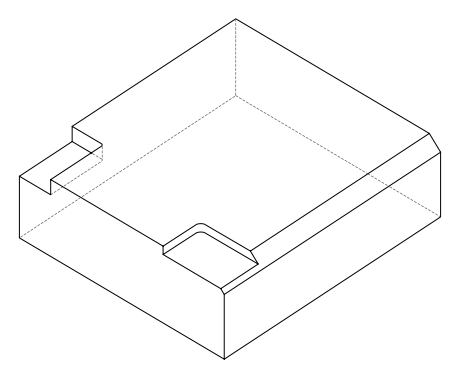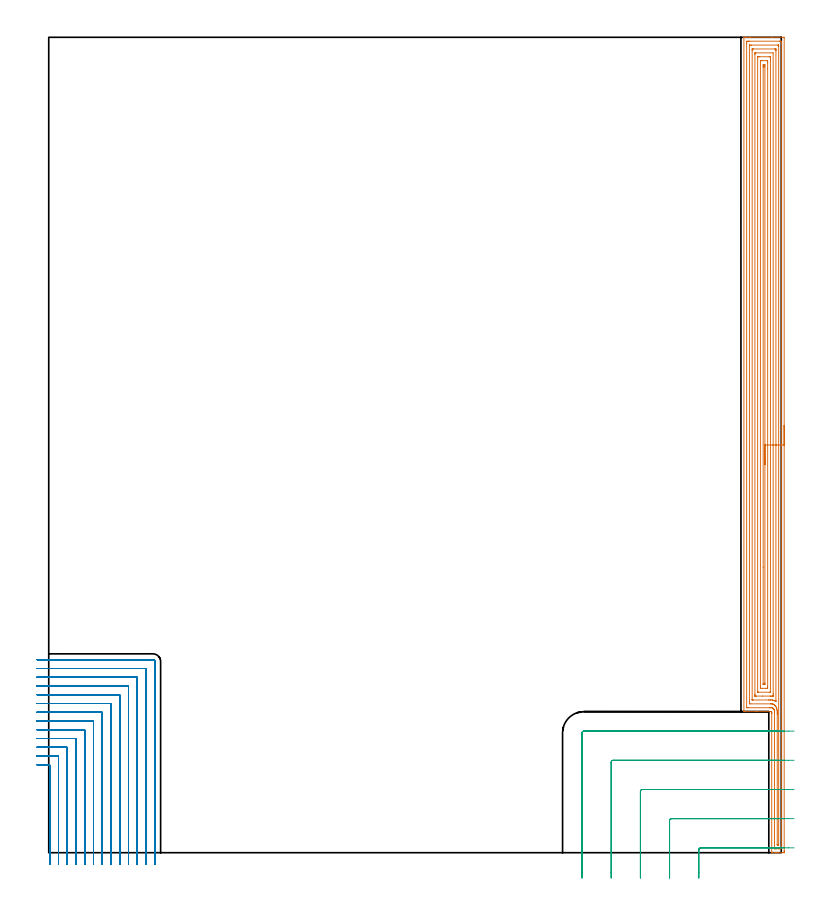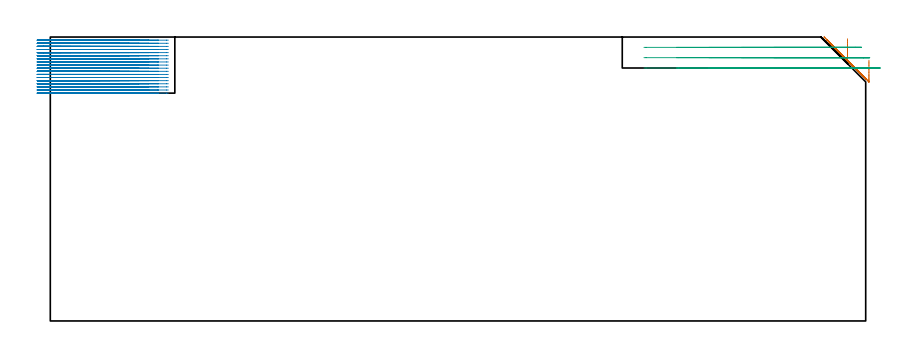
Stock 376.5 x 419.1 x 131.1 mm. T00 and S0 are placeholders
(PLAN: 3 operations, 2 tool changes, 86.3 min)
(1 AREA_MILL | FG_CHAMFER_SURFACE | UGT0205_001 | 24.18 min | 88665 mm3)
(2 MILL_CORNER_NOTCH_RECTANGULAR | CORNER_NOTCH_RECTANGULAR | NXT0201_008 | Follow Part, ap 1.5, ae 75% | 58.12 min | 152119 mm3)
(3 MILL_CORNER_NOTCH_RECTANGULAR_1 | CORNER_NOTCH_RECTANGULAR_1 | UGT0201_104 | Follow Part, ap 5, ae 75% | 3.95 min | 103255 mm3)
(TOOL UGT0205_001 | Chamfer Mill 20 x 3 x 45 deg. | D20 FL50 Z2)
(TOOL NXT0201_008 | ENDMILL 6mm [2P460-0600-NA 1630] | D6 FL26 Z6)
(TOOL UGT0201_104 | End Mill 20 mm | D20 FL22 Z2)
(OP 1 AREA_MILL)
G17 G21 G94 G90
T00 M6
G54
G17 G0 G90 X378. Y219.55 S1061 M3
G43 Z141.1 H0
Z120.4
G94 G1 Y219.512 Z119.528 F250.
Y219.398 Z118.664
Y219.209 Z117.812
Y218.947 Z116.98
Y218.613 Z116.174
Y218.21 Z115.4
Y217.741 Z114.664
Y217.21 Z113.972
Y216.621 Z113.329
Y215.978 Z112.74
Y215.286 Z112.209
Y214.55 Z111.74
Y213.776 Z111.337
Y212.97 Z111.003
Y212.138 Z110.741
Y211.286 Z110.552
Y210.422 Z110.438
Y209.55 Z110.4
Y0.938
X377.999 Y0.612 Z110.401
X377.994 Y0.051 Z110.403
X377.991 Y0.008 Z110.405
X377.435 Y0. Z110.961
X374.766 Z113.628
X374.206 Z114.191
X373.877 Z114.519
X373.316 Z115.08
X372.987 Z115.408
X371.968 Z116.431
X371.619 Y0.007 Z116.772
X371.603 Y0.009 Z116.788
X371.6 Y0.165 Z116.8
Y71.546
X371.601 Y71.573 Z116.799
X371.599 Y71.576 Z116.795
X371.597 Y71.577 Z116.794
X371.596 Y71.58 Z116.793
X371.592 Y71.592 Z116.789
X371.595 Y71.597 Z116.794
Y71.927
X371.6 Y72.044 Z116.799
Y72.15 Z116.8
Y72.5
X371.426 Z116.974
X371.208 Z117.187
X364.092 Z124.302
X363.222 Z125.178
X357.852 Z130.548
X357.307 Y72.51 Z131.093
X357.3 Y72.936 Z131.1
Y418.935
X357.303 Y419.091 Z131.088
X357.344 Y419.1 Z131.047
X357.718 Z130.681
X358.096 Z130.304
X358.754 Z129.641
X359.973 Z128.424
X360.534 Z127.861
X371.653 Z116.744
X377.435 Z110.962
X377.717 Y419.098 Z110.68
X377.992 Y419.09 Z110.406
X377.999 Y418.815 Z110.399
X378. Y209.55 Z110.4
X376.586 Z111.814
Y3.25
X376.583 Y2.397 Z111.817
X376.581 Y2.362 Z111.819
X376.546 Y2.01 Z111.854
X376.05 Y2.002 Z112.35
X375.656 Y2.001 Z112.744
X375.162 Y2. Z113.238
X373.877 Z114.523
X373.383 Y2.001 Z115.017
X373.141 Y2.005 Z115.259
X373.033 Y2.01 Z115.367
X373.021 Y2.013 Z115.379
X373.019 Y2.031 Z115.381
X373.016 Y2.078 Z115.384
X373.015 Y2.176 Z115.385
X373.014 Y2.37 Z115.386
Y72.017
X373.013 Y72.044 Z115.387
X372.987 Y72.886 Z115.413
X372.98 Y72.936 Z115.42
X372.978 Y72.946 Z115.422
X372.916 Y73.205 Z115.484
X372.836 Y73.451 Z115.564
X372.743 Y73.66 Z115.657
X372.648 Y73.829 Z115.752
X372.546 Y73.973 Z115.854
X372.404 Y74.133 Z115.996
X372.244 Y74.27 Z116.156
X372.098 Y74.362 Z116.302
X371.944 Y74.43 Z116.456
X371.77 Y74.475 Z116.63
X371.435 Y74.494 Z116.965
X371.208 Y74.497 Z117.192
X370.54 Y74.5 Z117.86
X370.319 Z118.081
X359.644 Z128.756
X358.974 Y74.502 Z129.426
X358.754 Y74.508 Z129.646
X358.729 Y74.509 Z129.671
X358.721 Y74.602 Z129.679
X358.716 Y74.682 Z129.684
X358.715 Y74.722 Z129.685
X358.714 Y415.85 Z129.686
X358.717 Y416.703 Z129.683
X358.719 Y416.738 Z129.681
X358.754 Y417.09 Z129.646
X359.25 Y417.098 Z129.15
X359.644 Y417.099 Z128.756
X360.138 Y417.1 Z128.262
X375.656 Y417.099 Z112.744
X376.152 Y417.097 Z112.248
X376.546 Y417.09 Z111.854
X376.581 Y416.703 Z111.819
X376.583 Y416.665 Z111.817
X376.586 Y415.81 Z111.814
Y209.55
X375.171 Z113.229
Y4.183
X375.169 Y4.082 Z113.231
X375.167 Y4.032 Z113.233
X375.166 Y4.015 Z113.234
X375.131 Y4.01 Z113.269
X374.947 Y4.002 Z113.453
X374.766 Z113.634
X374.584 Y4.005 Z113.816
X374.463 Y4.01 Z113.937
X374.434 Y4.015 Z113.966
X374.433 Y4.03 Z113.967
X374.431 Y4.07 Z113.969
X374.429 Y4.183 Z113.971
X374.428 Y71.151 Z113.972
X374.427 Y71.492 Z113.973
X374.421 Y72.044 Z113.979
X374.413 Y72.398 Z113.987
X374.394 Y72.936 Z114.006
X374.358 Y73.347 Z114.042
X374.26 Y73.829 Z114.14
X374.175 Y74.119 Z114.225
X374.112 Y74.313 Z114.288
X374.005 Y74.594 Z114.395
X373.945 Y74.722 Z114.455
X373.877 Y74.859 Z114.523
X373.716 Y75.139 Z114.684
X373.59 Y75.325 Z114.81
X373.359 Y75.615 Z115.041
X373.18 Y75.805 Z115.22
X372.987 Y75.971 Z115.413
X372.704 Y76.168 Z115.696
X372.473 Y76.291 Z115.927
X372.205 Y76.401 Z116.195
X372.098 Y76.425 Z116.302
X371.882 Y76.469 Z116.518
X371.661 Y76.481 Z116.739
X371.216 Y76.5 Z117.184
X371.208 Z117.192
X360.542 Z127.858
X360.136 Y76.508 Z128.264
X360.132 Y76.912 Z128.268
X360.129 Y77.401 Z128.271
Y77.807
Y414.917
X360.13 Y415.018 Z128.27
X360.133 Y415.068 Z128.267
X360.134 Y415.085 Z128.266
X360.169 Y415.09 Z128.231
X360.353 Y415.098 Z128.047
X360.534 Y415.099 Z127.866
X361.241 Y415.1 Z127.159
X374.766 Y415.099 Z113.634
X374.949 Y415.098 Z113.451
X375.071 Y415.094 Z113.329
X375.162 Y415.09 Z113.238
X375.164 Y415.051 Z113.236
X375.167 Y414.917 Z113.233
X375.171 Y414.511 Z113.229
Y209.55
X373.757 Z114.643
Y78.294
X373.755 Y77.907 Z114.645
X373.752 Y77.715 Z114.648
X373.751 Y77.682 Z114.649
X373.437 Y77.896 Z114.963
X373.269 Y78.011 Z115.131
X372.987 Y78.155 Z115.413
X372.668 Y78.294 Z115.732
X372.098 Y78.446 Z116.302
X371.924 Y78.469 Z116.476
X371.208 Y78.493 Z117.192
X371.005 Y78.498 Z117.395
X370.319 Y78.5 Z118.081
X370.113 Z118.287
X362.107 Z126.293
X361.592 Y78.503 Z126.808
X361.563 Y78.506 Z126.837
X361.55 Y78.51 Z126.85
X361.549 Y78.52 Z126.851
X361.545 Y78.596 Z126.855
X361.543 Y78.753 Z126.857
Y412.238
X361.545 Y413.009 Z126.855
X361.547 Y413.062 Z126.853
X361.549 Y413.083 Z126.851
X361.563 Y413.09 Z126.837
X361.669 Y413.094 Z126.731
X361.883 Y413.098 Z126.517
X362.313 Y413.1 Z126.087
X373.018 Z115.382
X373.429 Y413.098 Z114.971
X373.634 Y413.095 Z114.766
X373.736 Y413.09 Z114.664
X373.751 Y413.086 Z114.649
X373.753 Y413.07 Z114.647
X373.755 Y413.033 Z114.645
X373.757 Y412.358 Z114.643
Y412.238
Y209.55
X372.343 Z116.057
Y81.619
X372.342 Y80.973 Z116.058
X372.34 Y80.729 Z116.06
X372.336 Y80.481 Z116.064
X372.33 Y80.438 Z116.07
X372.098 Y80.455 Z116.302
X371.699 Y80.48 Z116.701
X371.208 Y80.492 Z117.192
X370.791 Y80.498 Z117.609
X366.786 Y80.5 Z121.614
X363.673 Z124.727
X363.202 Y80.502 Z125.198
X363.045 Y80.504 Z125.355
X362.989 Y80.508 Z125.411
X362.964 Y80.512 Z125.436
X362.962 Y80.563 Z125.438
X362.959 Y80.726 Z125.441
X362.957 Y80.973 Z125.443
Y81.219
X362.958 Y410.452 Z125.442
X362.959 Y410.697 Z125.441
X362.963 Y410.944 Z125.437
X362.967 Y411.09 Z125.433
X363.041 Y411.093 Z125.359
X363.202 Y411.097 Z125.198
X363.447 Y411.1 Z124.953
X372.343 Y411.099 Z116.057
Y209.55
X370.929 Z117.471
X370.928 Y82.758 Z117.472
X370.927 Y82.605 Z117.473
X370.924 Y82.53 Z117.476
X370.923 Y82.517 Z117.477
X370.906 Y82.51 Z117.494
X370.833 Y82.506 Z117.567
X370.575 Y82.501 Z117.825
X364.724 Z123.676
X364.552 Y82.503 Z123.848
X364.415 Y82.507 Z123.985
X364.377 Y82.51 Z124.023
X364.376 Y82.52 Z124.024
X364.374 Y82.554 Z124.026
X364.372 Y82.758 Z124.028
Y408.666
X364.374 Y408.973 Z124.026
X364.376 Y409.049 Z124.024
X364.378 Y409.08 Z124.022
X364.407 Y409.09 Z123.993
X364.553 Y409.096 Z123.847
X364.981 Y409.099 Z123.419
X365.439 Y409.1 Z122.961
X370.319 Y409.099 Z118.081
X370.78 Y409.097 Z117.62
X370.902 Y409.09 Z117.498
X370.922 Y409.083 Z117.478
X370.924 Y409.042 Z117.476
X370.927 Y408.949 Z117.473
X370.928 Y408.666 Z117.472
X370.929 Y408.054 Z117.471
Y209.55
X369.515 Z118.885
X369.514 Y85.352 Z118.886
X369.508 Y84.544 Z118.892
Y84.511
X369.47 Y84.503 Z118.93
X369.429 Y84.502 Z118.971
X368.584 Y84.5 Z119.816
X366.804 Z121.596
X365.915 Z122.485
X365.871 Y84.502 Z122.529
X365.827 Y84.505 Z122.573
X365.801 Y84.51 Z122.599
X365.792 Y84.521 Z122.608
X365.79 Y84.544 Z122.61
X365.787 Y84.628 Z122.613
X365.785 Y85.437 Z122.615
Y85.523
X365.786 Y406.881 Z122.614
X365.787 Y406.965 Z122.613
X365.792 Y407.051 Z122.608
X365.795 Y407.091 Z122.605
X365.817 Y407.093 Z122.583
X365.871 Y407.096 Z122.529
X366.542 Y407.1 Z121.858
X366.76 Z121.64
X369.212 Y407.098 Z119.188
X369.429 Y407.093 Z118.971
X369.496 Y407.09 Z118.904
X369.508 Y406.965 Z118.892
X369.512 Y406.881 Z118.888
X369.514 Y406.796 Z118.886
X369.515 Y405.988 Z118.885
Y402.918
Y209.55
X368.1 Z120.3
Y87.223
X368.099 Y86.772 Z120.301
X368.096 Y86.62 Z120.304
X368.093 Y86.51 Z120.307
X368.01 Y86.508 Z120.39
X367.65 Y86.502 Z120.75
X367.48 Y86.5 Z120.92
X367.279 Y86.503 Z121.121
X367.229 Y86.507 Z121.171
X367.209 Y86.51 Z121.191
X367.206 Y86.521 Z121.194
X367.203 Y86.566 Z121.197
X367.2 Y86.781 Z121.2
Y146.774
Y403.761
Y404.202
X367.202 Y404.651 Z121.198
X367.207 Y405.095 Z121.193
X367.645 Y405.1 Z120.755
X368.093 Y405.095 Z120.307
X368.098 Y404.646 Z120.302
X368.099 Y404.202 Z120.301
X368.1 Y403.75 Z120.3
Y209.55
Y208.678 Z120.338
Y207.813 Z120.451
Y206.962 Z120.64
Y206.13 Z120.903
Y205.324 Z121.236
Y204.55 Z121.639
Y203.814 Z122.108
Y203.122 Z122.639
Y202.479 Z123.229
Y201.89 Z123.872
Y201.358 Z124.564
Y200.89 Z125.3
Y200.487 Z126.073
Y200.153 Z126.879
Y199.891 Z127.711
Y199.702 Z128.563
Y199.588 Z129.428
Y199.55 Z130.3
G0 Z141.1
M5
M2
(OP 2 MILL_CORNER_NOTCH_RECTANGULAR)
G17 G21 G94 G90
T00 M6
G54
G17 G0 G90 X0.5 Y-6. S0 M3
G43 Z141.1 H1
Z129.661
G94 G1 Y-3. F250.
Y44.904 F500.
G3 X0.204 Y45.2 R0.3
G1 X-3.
X-6. F250.
G0 Z141.1
X5. Y-6.
Z129.661
G1 Y-3.
Y49.404 F500.
G3 X4.704 Y49.7 R0.3
G1 X-3.
X-6. F250.
G0 Z141.1
X9.5 Y-6.
Z129.661
G1 Y-3.
Y53.904 F500.
G3 X9.204 Y54.2 R0.3
G1 X-3.
X-6. F250.
G0 Z141.1
X14. Y-6.
Z129.661
G1 Y-3.
Y58.404 F500.
G3 X13.704 Y58.7 R0.3
G1 X-3.
X-6. F250.
G0 Z141.1
X18.5 Y-6.
Z129.661
G1 Y-3.
Y62.904 F500.
G3 X18.204 Y63.2 R0.3
G1 X-3.
X-6. F250.
G0 Z141.1
X23. Y-6.
Z129.661
G1 Y-3.
Y67.403 F500.
G3 X22.703 Y67.7 R0.3
G1 X-3.
X-6. F250.
G0 Z141.1
X27.5 Y-6.
Z129.661
G1 Y-3.
Y71.903 F500.
G3 X27.203 Y72.2 R0.3
G1 X-3.
X-6. F250.
G0 Z141.1
X32. Y-6.
Z129.661
G1 Y-3.
Y76.403 F500.
G3 X31.703 Y76.7 R0.3
G1 X-3.
X-6. F250.
G0 Z141.1
X36.5 Y-6.
Z129.661
G1 Y-3.
Y80.903 F500.
G3 X36.203 Y81.2 R0.3
G1 X-3.
X-6. F250.
G0 Z141.1
X41. Y-6.
Z129.661
G1 Y-3.
Y85.403 F500.
G3 X40.703 Y85.7 R0.3
G1 X-3.
X-6. F250.
G0 Z141.1
X45.5 Y-6.
Z129.661
G1 Y-3.
Y89.903 F500.
G3 X45.203 Y90.2 R0.3
G1 X-3.
X-6. F250.
G0 Z141.1
X50. Y-6.
Z129.661
G1 Y-3.
Y94.403 F500.
G3 X49.703 Y94.7 R0.3
G1 X-3.
X-6. F250.
G0 Z141.1
X54.5 Y-6.
Z129.661
G1 Y-3.
Y98.3 F500.
G3 X53.6 Y99.2 R0.9
G1 X-3.
X-6. F250.
G0 Z141.1
X0.5 Y-6.
Z128.222
G1 Y-3.
Y44.904 F500.
G3 X0.204 Y45.2 R0.3
G1 X-3.
X-6. F250.
G0 Z141.1
X5. Y-6.
Z128.222
G1 Y-3.
Y49.404 F500.
G3 X4.704 Y49.7 R0.3
G1 X-3.
X-6. F250.
G0 Z141.1
X9.5 Y-6.
Z128.222
G1 Y-3.
Y53.904 F500.
G3 X9.204 Y54.2 R0.3
G1 X-3.
X-6. F250.
G0 Z141.1
X14. Y-6.
Z128.222
G1 Y-3.
Y58.404 F500.
G3 X13.704 Y58.7 R0.3
G1 X-3.
X-6. F250.
G0 Z141.1
X18.5 Y-6.
Z128.222
G1 Y-3.
Y62.904 F500.
G3 X18.204 Y63.2 R0.3
G1 X-3.
X-6. F250.
G0 Z141.1
X23. Y-6.
Z128.222
G1 Y-3.
Y67.403 F500.
G3 X22.703 Y67.7 R0.3
G1 X-3.
X-6. F250.
G0 Z141.1
X27.5 Y-6.
Z128.222
G1 Y-3.
Y71.903 F500.
G3 X27.203 Y72.2 R0.3
G1 X-3.
X-6. F250.
G0 Z141.1
X32. Y-6.
Z128.222
G1 Y-3.
Y76.403 F500.
G3 X31.703 Y76.7 R0.3
G1 X-3.
X-6. F250.
G0 Z141.1
X36.5 Y-6.
Z128.222
G1 Y-3.
Y80.903 F500.
G3 X36.203 Y81.2 R0.3
G1 X-3.
X-6. F250.
G0 Z141.1
X41. Y-6.
Z128.222
G1 Y-3.
Y85.403 F500.
G3 X40.703 Y85.7 R0.3
G1 X-3.
X-6. F250.
G0 Z141.1
X45.5 Y-6.
Z128.222
G1 Y-3.
Y89.903 F500.
G3 X45.203 Y90.2 R0.3
G1 X-3.
X-6. F250.
G0 Z141.1
X50. Y-6.
Z128.222
G1 Y-3.
Y94.403 F500.
G3 X49.703 Y94.7 R0.3
G1 X-3.
X-6. F250.
G0 Z141.1
X54.5 Y-6.
Z128.222
G1 Y-3.
Y98.3 F500.
G3 X53.6 Y99.2 R0.9
G1 X-3.
X-6. F250.
G0 Z141.1
X0.5 Y-6.
Z126.783
G1 Y-3.
Y44.904 F500.
G3 X0.204 Y45.2 R0.3
G1 X-3.
X-6. F250.
G0 Z141.1
X5. Y-6.
Z126.783
G1 Y-3.
Y49.404 F500.
G3 X4.704 Y49.7 R0.3
G1 X-3.
X-6. F250.
G0 Z141.1
X9.5 Y-6.
Z126.783
G1 Y-3.
Y53.904 F500.
G3 X9.204 Y54.2 R0.3
G1 X-3.
X-6. F250.
G0 Z141.1
X14. Y-6.
Z126.783
G1 Y-3.
Y58.404 F500.
G3 X13.704 Y58.7 R0.3
G1 X-3.
X-6. F250.
G0 Z141.1
X18.5 Y-6.
Z126.783
G1 Y-3.
Y62.904 F500.
G3 X18.204 Y63.2 R0.3
G1 X-3.
X-6. F250.
G0 Z141.1
X23. Y-6.
Z126.783
G1 Y-3.
Y67.403 F500.
G3 X22.703 Y67.7 R0.3
G1 X-3.
X-6. F250.
G0 Z141.1
X27.5 Y-6.
Z126.783
G1 Y-3.
Y71.903 F500.
G3 X27.203 Y72.2 R0.3
G1 X-3.
X-6. F250.
G0 Z141.1
X32. Y-6.
Z126.783
G1 Y-3.
Y76.403 F500.
G3 X31.703 Y76.7 R0.3
G1 X-3.
X-6. F250.
G0 Z141.1
X36.5 Y-6.
Z126.783
G1 Y-3.
Y80.903 F500.
G3 X36.203 Y81.2 R0.3
G1 X-3.
X-6. F250.
G0 Z141.1
X41. Y-6.
Z126.783
G1 Y-3.
Y85.403 F500.
G3 X40.703 Y85.7 R0.3
G1 X-3.
X-6. F250.
G0 Z141.1
X45.5 Y-6.
Z126.783
G1 Y-3.
Y89.903 F500.
G3 X45.203 Y90.2 R0.3
G1 X-3.
X-6. F250.
G0 Z141.1
X50. Y-6.
Z126.783
G1 Y-3.
Y94.403 F500.
G3 X49.703 Y94.7 R0.3
G1 X-3.
X-6. F250.
G0 Z141.1
X54.5 Y-6.
Z126.783
G1 Y-3.
Y98.3 F500.
G3 X53.6 Y99.2 R0.9
G1 X-3.
X-6. F250.
G0 Z141.1
X0.5 Y-6.
Z125.344
G1 Y-3.
Y44.904 F500.
G3 X0.204 Y45.2 R0.3
G1 X-3.
X-6. F250.
G0 Z141.1
X5. Y-6.
Z125.344
G1 Y-3.
Y49.404 F500.
G3 X4.704 Y49.7 R0.3
G1 X-3.
X-6. F250.
G0 Z141.1
X9.5 Y-6.
Z125.344
G1 Y-3.
Y53.904 F500.
G3 X9.204 Y54.2 R0.3
G1 X-3.
X-6. F250.
G0 Z141.1
X14. Y-6.
Z125.344
G1 Y-3.
Y58.404 F500.
G3 X13.704 Y58.7 R0.3
G1 X-3.
X-6. F250.
G0 Z141.1
X18.5 Y-6.
Z125.344
G1 Y-3.
Y62.904 F500.
G3 X18.204 Y63.2 R0.3
G1 X-3.
X-6. F250.
G0 Z141.1
X23. Y-6.
Z125.344
G1 Y-3.
Y67.403 F500.
G3 X22.703 Y67.7 R0.3
G1 X-3.
X-6. F250.
G0 Z141.1
X27.5 Y-6.
Z125.344
G1 Y-3.
Y71.903 F500.
G3 X27.203 Y72.2 R0.3
G1 X-3.
X-6. F250.
G0 Z141.1
X32. Y-6.
Z125.344
G1 Y-3.
Y76.403 F500.
G3 X31.703 Y76.7 R0.3
G1 X-3.
X-6. F250.
G0 Z141.1
X36.5 Y-6.
Z125.344
G1 Y-3.
Y80.903 F500.
G3 X36.203 Y81.2 R0.3
G1 X-3.
X-6. F250.
G0 Z141.1
X41. Y-6.
Z125.344
G1 Y-3.
Y85.403 F500.
G3 X40.703 Y85.7 R0.3
G1 X-3.
X-6. F250.
G0 Z141.1
X45.5 Y-6.
Z125.344
G1 Y-3.
Y89.903 F500.
G3 X45.203 Y90.2 R0.3
G1 X-3.
X-6. F250.
G0 Z141.1
X50. Y-6.
Z125.344
G1 Y-3.
Y94.403 F500.
G3 X49.703 Y94.7 R0.3
G1 X-3.
X-6. F250.
G0 Z141.1
X54.5 Y-6.
Z125.344
G1 Y-3.
Y98.3 F500.
G3 X53.6 Y99.2 R0.9
G1 X-3.
X-6. F250.
G0 Z141.1
X0.5 Y-6.
Z123.905
G1 Y-3.
Y44.904 F500.
G3 X0.204 Y45.2 R0.3
G1 X-3.
X-6. F250.
G0 Z141.1
X5. Y-6.
Z123.905
G1 Y-3.
Y49.404 F500.
G3 X4.704 Y49.7 R0.3
G1 X-3.
X-6. F250.
G0 Z141.1
X9.5 Y-6.
Z123.905
G1 Y-3.
Y53.904 F500.
G3 X9.204 Y54.2 R0.3
G1 X-3.
X-6. F250.
G0 Z141.1
X14. Y-6.
Z123.905
G1 Y-3.
Y58.404 F500.
G3 X13.704 Y58.7 R0.3
G1 X-3.
X-6. F250.
G0 Z141.1
X18.5 Y-6.
Z123.905
G1 Y-3.
Y62.904 F500.
G3 X18.204 Y63.2 R0.3
G1 X-3.
X-6. F250.
G0 Z141.1
X23. Y-6.
Z123.905
G1 Y-3.
Y67.403 F500.
G3 X22.703 Y67.7 R0.3
G1 X-3.
X-6. F250.
G0 Z141.1
X27.5 Y-6.
Z123.905
G1 Y-3.
Y71.903 F500.
G3 X27.203 Y72.2 R0.3
G1 X-3.
X-6. F250.
G0 Z141.1
X32. Y-6.
Z123.905
G1 Y-3.
Y76.403 F500.
G3 X31.703 Y76.7 R0.3
G1 X-3.
X-6. F250.
G0 Z141.1
X36.5 Y-6.
Z123.905
G1 Y-3.
Y80.903 F500.
G3 X36.203 Y81.2 R0.3
G1 X-3.
X-6. F250.
G0 Z141.1
X41. Y-6.
Z123.905
G1 Y-3.
Y85.403 F500.
G3 X40.703 Y85.7 R0.3
G1 X-3.
X-6. F250.
G0 Z141.1
X45.5 Y-6.
Z123.905
G1 Y-3.
Y89.903 F500.
G3 X45.203 Y90.2 R0.3
G1 X-3.
X-6. F250.
G0 Z141.1
X50. Y-6.
Z123.905
G1 Y-3.
Y94.403 F500.
G3 X49.703 Y94.7 R0.3
G1 X-3.
X-6. F250.
G0 Z141.1
X54.5 Y-6.
Z123.905
G1 Y-3.
Y98.3 F500.
G3 X53.6 Y99.2 R0.9
G1 X-3.
X-6. F250.
G0 Z141.1
X0.5 Y-6.
Z122.467
G1 Y-3.
Y44.904 F500.
G3 X0.204 Y45.2 R0.3
G1 X-3.
X-6. F250.
G0 Z141.1
X5. Y-6.
Z122.467
G1 Y-3.
Y49.404 F500.
G3 X4.704 Y49.7 R0.3
G1 X-3.
X-6. F250.
G0 Z141.1
X9.5 Y-6.
Z122.467
G1 Y-3.
Y53.904 F500.
G3 X9.204 Y54.2 R0.3
G1 X-3.
X-6. F250.
G0 Z141.1
X14. Y-6.
Z122.467
G1 Y-3.
Y58.404 F500.
G3 X13.704 Y58.7 R0.3
G1 X-3.
X-6. F250.
G0 Z141.1
X18.5 Y-6.
Z122.467
G1 Y-3.
Y62.904 F500.
G3 X18.204 Y63.2 R0.3
G1 X-3.
X-6. F250.
G0 Z141.1
X23. Y-6.
Z122.467
G1 Y-3.
Y67.403 F500.
G3 X22.703 Y67.7 R0.3
G1 X-3.
X-6. F250.
G0 Z141.1
X27.5 Y-6.
Z122.467
G1 Y-3.
Y71.903 F500.
G3 X27.203 Y72.2 R0.3
G1 X-3.
X-6. F250.
G0 Z141.1
X32. Y-6.
Z122.467
G1 Y-3.
Y76.403 F500.
G3 X31.703 Y76.7 R0.3
G1 X-3.
X-6. F250.
G0 Z141.1
X36.5 Y-6.
Z122.467
G1 Y-3.
Y80.903 F500.
G3 X36.203 Y81.2 R0.3
G1 X-3.
X-6. F250.
G0 Z141.1
X41. Y-6.
Z122.467
G1 Y-3.
Y85.403 F500.
G3 X40.703 Y85.7 R0.3
G1 X-3.
X-6. F250.
G0 Z141.1
X45.5 Y-6.
Z122.467
G1 Y-3.
Y89.903 F500.
G3 X45.203 Y90.2 R0.3
G1 X-3.
X-6. F250.
G0 Z141.1
X50. Y-6.
Z122.467
G1 Y-3.
Y94.403 F500.
G3 X49.703 Y94.7 R0.3
G1 X-3.
X-6. F250.
G0 Z141.1
X54.5 Y-6.
Z122.467
G1 Y-3.
Y98.3 F500.
G3 X53.6 Y99.2 R0.9
G1 X-3.
X-6. F250.
G0 Z141.1
X0.5 Y-6.
Z121.028
G1 Y-3.
Y44.904 F500.
G3 X0.204 Y45.2 R0.3
G1 X-3.
X-6. F250.
G0 Z141.1
X5. Y-6.
Z121.028
G1 Y-3.
Y49.404 F500.
G3 X4.704 Y49.7 R0.3
G1 X-3.
X-6. F250.
G0 Z141.1
X9.5 Y-6.
Z121.028
G1 Y-3.
Y53.904 F500.
G3 X9.204 Y54.2 R0.3
G1 X-3.
X-6. F250.
G0 Z141.1
X14. Y-6.
Z121.028
G1 Y-3.
Y58.404 F500.
G3 X13.704 Y58.7 R0.3
G1 X-3.
X-6. F250.
G0 Z141.1
X18.5 Y-6.
Z121.028
G1 Y-3.
Y62.904 F500.
G3 X18.204 Y63.2 R0.3
G1 X-3.
X-6. F250.
G0 Z141.1
X23. Y-6.
Z121.028
G1 Y-3.
Y67.403 F500.
G3 X22.703 Y67.7 R0.3
G1 X-3.
X-6. F250.
G0 Z141.1
X27.5 Y-6.
Z121.028
G1 Y-3.
Y71.903 F500.
G3 X27.203 Y72.2 R0.3
G1 X-3.
X-6. F250.
G0 Z141.1
X32. Y-6.
Z121.028
G1 Y-3.
Y76.403 F500.
G3 X31.703 Y76.7 R0.3
G1 X-3.
X-6. F250.
G0 Z141.1
X36.5 Y-6.
Z121.028
G1 Y-3.
Y80.903 F500.
G3 X36.203 Y81.2 R0.3
G1 X-3.
X-6. F250.
G0 Z141.1
X41. Y-6.
Z121.028
G1 Y-3.
Y85.403 F500.
G3 X40.703 Y85.7 R0.3
G1 X-3.
X-6. F250.
G0 Z141.1
X45.5 Y-6.
Z121.028
G1 Y-3.
Y89.903 F500.
G3 X45.203 Y90.2 R0.3
G1 X-3.
X-6. F250.
G0 Z141.1
X50. Y-6.
Z121.028
G1 Y-3.
Y94.403 F500.
G3 X49.703 Y94.7 R0.3
G1 X-3.
X-6. F250.
G0 Z141.1
X54.5 Y-6.
Z121.028
G1 Y-3.
Y98.3 F500.
G3 X53.6 Y99.2 R0.9
G1 X-3.
X-6. F250.
G0 Z141.1
X0.5 Y-6.
Z119.589
G1 Y-3.
Y44.904 F500.
G3 X0.204 Y45.2 R0.3
G1 X-3.
X-6. F250.
G0 Z141.1
X5. Y-6.
Z119.589
G1 Y-3.
Y49.404 F500.
G3 X4.704 Y49.7 R0.3
G1 X-3.
X-6. F250.
G0 Z141.1
X9.5 Y-6.
Z119.589
G1 Y-3.
Y53.904 F500.
G3 X9.204 Y54.2 R0.3
G1 X-3.
X-6. F250.
G0 Z141.1
X14. Y-6.
Z119.589
G1 Y-3.
Y58.404 F500.
G3 X13.704 Y58.7 R0.3
G1 X-3.
X-6. F250.
G0 Z141.1
X18.5 Y-6.
Z119.589
G1 Y-3.
Y62.904 F500.
G3 X18.204 Y63.2 R0.3
G1 X-3.
X-6. F250.
G0 Z141.1
X23. Y-6.
Z119.589
G1 Y-3.
Y67.403 F500.
G3 X22.703 Y67.7 R0.3
G1 X-3.
X-6. F250.
G0 Z141.1
X27.5 Y-6.
Z119.589
G1 Y-3.
Y71.903 F500.
G3 X27.203 Y72.2 R0.3
G1 X-3.
X-6. F250.
G0 Z141.1
X32. Y-6.
Z119.589
G1 Y-3.
Y76.403 F500.
G3 X31.703 Y76.7 R0.3
G1 X-3.
X-6. F250.
G0 Z141.1
X36.5 Y-6.
Z119.589
G1 Y-3.
Y80.903 F500.
G3 X36.203 Y81.2 R0.3
G1 X-3.
X-6. F250.
G0 Z141.1
X41. Y-6.
Z119.589
G1 Y-3.
Y85.403 F500.
G3 X40.703 Y85.7 R0.3
G1 X-3.
X-6. F250.
G0 Z141.1
X45.5 Y-6.
Z119.589
G1 Y-3.
Y89.903 F500.
G3 X45.203 Y90.2 R0.3
G1 X-3.
X-6. F250.
G0 Z141.1
X50. Y-6.
Z119.589
G1 Y-3.
Y94.403 F500.
G3 X49.703 Y94.7 R0.3
G1 X-3.
X-6. F250.
G0 Z141.1
X54.5 Y-6.
Z119.589
G1 Y-3.
Y98.3 F500.
G3 X53.6 Y99.2 R0.9
G1 X-3.
X-6. F250.
G0 Z141.1
X0.5 Y-6.
Z118.15
G1 Y-3.
Y44.904 F500.
G3 X0.204 Y45.2 R0.3
G1 X-3.
X-6. F250.
G0 Z141.1
X5. Y-6.
Z118.15
G1 Y-3.
Y49.404 F500.
G3 X4.704 Y49.7 R0.3
G1 X-3.
X-6. F250.
G0 Z141.1
X9.5 Y-6.
Z118.15
G1 Y-3.
Y53.904 F500.
G3 X9.204 Y54.2 R0.3
G1 X-3.
X-6. F250.
G0 Z141.1
X14. Y-6.
Z118.15
G1 Y-3.
Y58.404 F500.
G3 X13.704 Y58.7 R0.3
G1 X-3.
X-6. F250.
G0 Z141.1
X18.5 Y-6.
Z118.15
G1 Y-3.
Y62.904 F500.
G3 X18.204 Y63.2 R0.3
G1 X-3.
X-6. F250.
G0 Z141.1
X23. Y-6.
Z118.15
G1 Y-3.
Y67.403 F500.
G3 X22.703 Y67.7 R0.3
G1 X-3.
X-6. F250.
G0 Z141.1
X27.5 Y-6.
Z118.15
G1 Y-3.
Y71.903 F500.
G3 X27.203 Y72.2 R0.3
G1 X-3.
X-6. F250.
G0 Z141.1
X32. Y-6.
Z118.15
G1 Y-3.
Y76.403 F500.
G3 X31.703 Y76.7 R0.3
G1 X-3.
X-6. F250.
G0 Z141.1
X36.5 Y-6.
Z118.15
G1 Y-3.
Y80.903 F500.
G3 X36.203 Y81.2 R0.3
G1 X-3.
X-6. F250.
G0 Z141.1
X41. Y-6.
Z118.15
G1 Y-3.
Y85.403 F500.
G3 X40.703 Y85.7 R0.3
G1 X-3.
X-6. F250.
G0 Z141.1
X45.5 Y-6.
Z118.15
G1 Y-3.
Y89.903 F500.
G3 X45.203 Y90.2 R0.3
G1 X-3.
X-6. F250.
G0 Z141.1
X50. Y-6.
Z118.15
G1 Y-3.
Y94.403 F500.
G3 X49.703 Y94.7 R0.3
G1 X-3.
X-6. F250.
G0 Z141.1
X54.5 Y-6.
Z118.15
G1 Y-3.
Y98.3 F500.
G3 X53.6 Y99.2 R0.9
G1 X-3.
X-6. F250.
G0 Z141.1
X0.5 Y-6.
Z116.711
G1 Y-3.
Y44.904 F500.
G3 X0.204 Y45.2 R0.3
G1 X-3.
X-6. F250.
G0 Z141.1
X5. Y-6.
Z116.711
G1 Y-3.
Y49.404 F500.
G3 X4.704 Y49.7 R0.3
G1 X-3.
X-6. F250.
G0 Z141.1
X9.5 Y-6.
Z116.711
G1 Y-3.
Y53.904 F500.
G3 X9.204 Y54.2 R0.3
G1 X-3.
X-6. F250.
G0 Z141.1
X14. Y-6.
Z116.711
G1 Y-3.
Y58.404 F500.
G3 X13.704 Y58.7 R0.3
G1 X-3.
X-6. F250.
G0 Z141.1
X18.5 Y-6.
Z116.711
G1 Y-3.
Y62.904 F500.
G3 X18.204 Y63.2 R0.3
G1 X-3.
X-6. F250.
G0 Z141.1
X23. Y-6.
Z116.711
G1 Y-3.
Y67.403 F500.
G3 X22.703 Y67.7 R0.3
G1 X-3.
X-6. F250.
G0 Z141.1
X27.5 Y-6.
Z116.711
G1 Y-3.
Y71.903 F500.
G3 X27.203 Y72.2 R0.3
G1 X-3.
X-6. F250.
G0 Z141.1
X32. Y-6.
Z116.711
G1 Y-3.
Y76.403 F500.
G3 X31.703 Y76.7 R0.3
G1 X-3.
X-6. F250.
G0 Z141.1
X36.5 Y-6.
Z116.711
G1 Y-3.
Y80.903 F500.
G3 X36.203 Y81.2 R0.3
G1 X-3.
X-6. F250.
G0 Z141.1
X41. Y-6.
Z116.711
G1 Y-3.
Y85.403 F500.
G3 X40.703 Y85.7 R0.3
G1 X-3.
X-6. F250.
G0 Z141.1
X45.5 Y-6.
Z116.711
G1 Y-3.
Y89.903 F500.
G3 X45.203 Y90.2 R0.3
G1 X-3.
X-6. F250.
G0 Z141.1
X50. Y-6.
Z116.711
G1 Y-3.
Y94.403 F500.
G3 X49.703 Y94.7 R0.3
G1 X-3.
X-6. F250.
G0 Z141.1
X54.5 Y-6.
Z116.711
G1 Y-3.
Y98.3 F500.
G3 X53.6 Y99.2 R0.9
G1 X-3.
X-6. F250.
G0 Z141.1
X0.5 Y-6.
Z115.272
G1 Y-3.
Y44.904 F500.
G3 X0.204 Y45.2 R0.3
G1 X-3.
X-6. F250.
G0 Z141.1
X5. Y-6.
Z115.272
G1 Y-3.
Y49.404 F500.
G3 X4.704 Y49.7 R0.3
G1 X-3.
X-6. F250.
G0 Z141.1
X9.5 Y-6.
Z115.272
G1 Y-3.
Y53.904 F500.
G3 X9.204 Y54.2 R0.3
G1 X-3.
X-6. F250.
G0 Z141.1
X14. Y-6.
Z115.272
G1 Y-3.
Y58.404 F500.
G3 X13.704 Y58.7 R0.3
G1 X-3.
X-6. F250.
G0 Z141.1
X18.5 Y-6.
Z115.272
G1 Y-3.
Y62.904 F500.
G3 X18.204 Y63.2 R0.3
G1 X-3.
X-6. F250.
G0 Z141.1
X23. Y-6.
Z115.272
G1 Y-3.
Y67.403 F500.
G3 X22.703 Y67.7 R0.3
G1 X-3.
X-6. F250.
G0 Z141.1
X27.5 Y-6.
Z115.272
G1 Y-3.
Y71.903 F500.
G3 X27.203 Y72.2 R0.3
G1 X-3.
X-6. F250.
G0 Z141.1
X32. Y-6.
Z115.272
G1 Y-3.
Y76.403 F500.
G3 X31.703 Y76.7 R0.3
G1 X-3.
X-6. F250.
G0 Z141.1
X36.5 Y-6.
Z115.272
G1 Y-3.
Y80.903 F500.
G3 X36.203 Y81.2 R0.3
G1 X-3.
X-6. F250.
G0 Z141.1
X41. Y-6.
Z115.272
G1 Y-3.
Y85.403 F500.
G3 X40.703 Y85.7 R0.3
G1 X-3.
X-6. F250.
G0 Z141.1
X45.5 Y-6.
Z115.272
G1 Y-3.
Y89.903 F500.
G3 X45.203 Y90.2 R0.3
G1 X-3.
X-6. F250.
G0 Z141.1
X50. Y-6.
Z115.272
G1 Y-3.
Y94.403 F500.
G3 X49.703 Y94.7 R0.3
G1 X-3.
X-6. F250.
G0 Z141.1
X54.5 Y-6.
Z115.272
G1 Y-3.
Y98.3 F500.
G3 X53.6 Y99.2 R0.9
G1 X-3.
X-6. F250.
G0 Z141.1
X0.5 Y-6.
Z113.833
G1 Y-3.
Y44.904 F500.
G3 X0.204 Y45.2 R0.3
G1 X-3.
X-6. F250.
G0 Z141.1
X5. Y-6.
Z113.833
G1 Y-3.
Y49.404 F500.
G3 X4.704 Y49.7 R0.3
G1 X-3.
X-6. F250.
G0 Z141.1
X9.5 Y-6.
Z113.833
G1 Y-3.
Y53.904 F500.
G3 X9.204 Y54.2 R0.3
G1 X-3.
X-6. F250.
G0 Z141.1
X14. Y-6.
Z113.833
G1 Y-3.
Y58.404 F500.
G3 X13.704 Y58.7 R0.3
G1 X-3.
X-6. F250.
G0 Z141.1
X18.5 Y-6.
Z113.833
G1 Y-3.
Y62.904 F500.
G3 X18.204 Y63.2 R0.3
G1 X-3.
X-6. F250.
G0 Z141.1
X23. Y-6.
Z113.833
G1 Y-3.
Y67.403 F500.
G3 X22.703 Y67.7 R0.3
G1 X-3.
X-6. F250.
G0 Z141.1
X27.5 Y-6.
Z113.833
G1 Y-3.
Y71.903 F500.
G3 X27.203 Y72.2 R0.3
G1 X-3.
X-6. F250.
G0 Z141.1
X32. Y-6.
Z113.833
G1 Y-3.
Y76.403 F500.
G3 X31.703 Y76.7 R0.3
G1 X-3.
X-6. F250.
G0 Z141.1
X36.5 Y-6.
Z113.833
G1 Y-3.
Y80.903 F500.
G3 X36.203 Y81.2 R0.3
G1 X-3.
X-6. F250.
G0 Z141.1
X41. Y-6.
Z113.833
G1 Y-3.
Y85.403 F500.
G3 X40.703 Y85.7 R0.3
G1 X-3.
X-6. F250.
G0 Z141.1
X45.5 Y-6.
Z113.833
G1 Y-3.
Y89.903 F500.
G3 X45.203 Y90.2 R0.3
G1 X-3.
X-6. F250.
G0 Z141.1
X50. Y-6.
Z113.833
G1 Y-3.
Y94.403 F500.
G3 X49.703 Y94.7 R0.3
G1 X-3.
X-6. F250.
G0 Z141.1
X54.5 Y-6.
Z113.833
G1 Y-3.
Y98.3 F500.
G3 X53.6 Y99.2 R0.9
G1 X-3.
X-6. F250.
G0 Z141.1
X0.5 Y-6.
Z112.394
G1 Y-3.
Y44.904 F500.
G3 X0.204 Y45.2 R0.3
G1 X-3.
X-6. F250.
G0 Z141.1
X5. Y-6.
Z112.394
G1 Y-3.
Y49.404 F500.
G3 X4.704 Y49.7 R0.3
G1 X-3.
X-6. F250.
G0 Z141.1
X9.5 Y-6.
Z112.394
G1 Y-3.
Y53.904 F500.
G3 X9.204 Y54.2 R0.3
G1 X-3.
X-6. F250.
G0 Z141.1
X14. Y-6.
Z112.394
G1 Y-3.
Y58.404 F500.
G3 X13.704 Y58.7 R0.3
G1 X-3.
X-6. F250.
G0 Z141.1
X18.5 Y-6.
Z112.394
G1 Y-3.
Y62.904 F500.
G3 X18.204 Y63.2 R0.3
G1 X-3.
X-6. F250.
G0 Z141.1
X23. Y-6.
Z112.394
G1 Y-3.
Y67.403 F500.
G3 X22.703 Y67.7 R0.3
G1 X-3.
X-6. F250.
G0 Z141.1
X27.5 Y-6.
Z112.394
G1 Y-3.
Y71.903 F500.
G3 X27.203 Y72.2 R0.3
G1 X-3.
X-6. F250.
G0 Z141.1
X32. Y-6.
Z112.394
G1 Y-3.
Y76.403 F500.
G3 X31.703 Y76.7 R0.3
G1 X-3.
X-6. F250.
G0 Z141.1
X36.5 Y-6.
Z112.394
G1 Y-3.
Y80.903 F500.
G3 X36.203 Y81.2 R0.3
G1 X-3.
X-6. F250.
G0 Z141.1
X41. Y-6.
Z112.394
G1 Y-3.
Y85.403 F500.
G3 X40.703 Y85.7 R0.3
G1 X-3.
X-6. F250.
G0 Z141.1
X45.5 Y-6.
Z112.394
G1 Y-3.
Y89.903 F500.
G3 X45.203 Y90.2 R0.3
G1 X-3.
X-6. F250.
G0 Z141.1
X50. Y-6.
Z112.394
G1 Y-3.
Y94.403 F500.
G3 X49.703 Y94.7 R0.3
G1 X-3.
X-6. F250.
G0 Z141.1
X54.5 Y-6.
Z112.394
G1 Y-3.
Y98.3 F500.
G3 X53.6 Y99.2 R0.9
G1 X-3.
X-6. F250.
G0 Z141.1
X0.5 Y-6.
Z110.956
G1 Y-3.
Y44.904 F500.
G3 X0.204 Y45.2 R0.3
G1 X-3.
X-6. F250.
G0 Z141.1
X5. Y-6.
Z110.956
G1 Y-3.
Y49.404 F500.
G3 X4.704 Y49.7 R0.3
G1 X-3.
X-6. F250.
G0 Z141.1
X9.5 Y-6.
Z110.956
G1 Y-3.
Y53.904 F500.
G3 X9.204 Y54.2 R0.3
G1 X-3.
X-6. F250.
G0 Z141.1
X14. Y-6.
Z110.956
G1 Y-3.
Y58.404 F500.
G3 X13.704 Y58.7 R0.3
G1 X-3.
X-6. F250.
G0 Z141.1
X18.5 Y-6.
Z110.956
G1 Y-3.
Y62.904 F500.
G3 X18.204 Y63.2 R0.3
G1 X-3.
X-6. F250.
G0 Z141.1
X23. Y-6.
Z110.956
G1 Y-3.
Y67.403 F500.
G3 X22.703 Y67.7 R0.3
G1 X-3.
X-6. F250.
G0 Z141.1
X27.5 Y-6.
Z110.956
G1 Y-3.
Y71.903 F500.
G3 X27.203 Y72.2 R0.3
G1 X-3.
X-6. F250.
G0 Z141.1
X32. Y-6.
Z110.956
G1 Y-3.
Y76.403 F500.
G3 X31.703 Y76.7 R0.3
G1 X-3.
X-6. F250.
G0 Z141.1
X36.5 Y-6.
Z110.956
G1 Y-3.
Y80.903 F500.
G3 X36.203 Y81.2 R0.3
G1 X-3.
X-6. F250.
G0 Z141.1
X41. Y-6.
Z110.956
G1 Y-3.
Y85.403 F500.
G3 X40.703 Y85.7 R0.3
G1 X-3.
X-6. F250.
G0 Z141.1
X45.5 Y-6.
Z110.956
G1 Y-3.
Y89.903 F500.
G3 X45.203 Y90.2 R0.3
G1 X-3.
X-6. F250.
G0 Z141.1
X50. Y-6.
Z110.956
G1 Y-3.
Y94.403 F500.
G3 X49.703 Y94.7 R0.3
G1 X-3.
X-6. F250.
G0 Z141.1
X54.5 Y-6.
Z110.956
G1 Y-3.
Y98.3 F500.
G3 X53.6 Y99.2 R0.9
G1 X-3.
X-6. F250.
G0 Z141.1
X0.5 Y-6.
Z109.517
G1 Y-3.
Y44.904 F500.
G3 X0.204 Y45.2 R0.3
G1 X-3.
X-6. F250.
G0 Z141.1
X5. Y-6.
Z109.517
G1 Y-3.
Y49.404 F500.
G3 X4.704 Y49.7 R0.3
G1 X-3.
X-6. F250.
G0 Z141.1
X9.5 Y-6.
Z109.517
G1 Y-3.
Y53.904 F500.
G3 X9.204 Y54.2 R0.3
G1 X-3.
X-6. F250.
G0 Z141.1
X14. Y-6.
Z109.517
G1 Y-3.
Y58.404 F500.
G3 X13.704 Y58.7 R0.3
G1 X-3.
X-6. F250.
G0 Z141.1
X18.5 Y-6.
Z109.517
G1 Y-3.
Y62.904 F500.
G3 X18.204 Y63.2 R0.3
G1 X-3.
X-6. F250.
G0 Z141.1
X23. Y-6.
Z109.517
G1 Y-3.
Y67.403 F500.
G3 X22.703 Y67.7 R0.3
G1 X-3.
X-6. F250.
G0 Z141.1
X27.5 Y-6.
Z109.517
G1 Y-3.
Y71.903 F500.
G3 X27.203 Y72.2 R0.3
G1 X-3.
X-6. F250.
G0 Z141.1
X32. Y-6.
Z109.517
G1 Y-3.
Y76.403 F500.
G3 X31.703 Y76.7 R0.3
G1 X-3.
X-6. F250.
G0 Z141.1
X36.5 Y-6.
Z109.517
G1 Y-3.
Y80.903 F500.
G3 X36.203 Y81.2 R0.3
G1 X-3.
X-6. F250.
G0 Z141.1
X41. Y-6.
Z109.517
G1 Y-3.
Y85.403 F500.
G3 X40.703 Y85.7 R0.3
G1 X-3.
X-6. F250.
G0 Z141.1
X45.5 Y-6.
Z109.517
G1 Y-3.
Y89.903 F500.
G3 X45.203 Y90.2 R0.3
G1 X-3.
X-6. F250.
G0 Z141.1
X50. Y-6.
Z109.517
G1 Y-3.
Y94.403 F500.
G3 X49.703 Y94.7 R0.3
G1 X-3.
X-6. F250.
G0 Z141.1
X54.5 Y-6.
Z109.517
G1 Y-3.
Y98.3 F500.
G3 X53.6 Y99.2 R0.9
G1 X-3.
X-6. F250.
G0 Z141.1
X0.5 Y-6.
Z108.078
G1 Y-3.
Y44.904 F500.
G3 X0.204 Y45.2 R0.3
G1 X-3.
X-6. F250.
G0 Z141.1
X5. Y-6.
Z108.078
G1 Y-3.
Y49.404 F500.
G3 X4.704 Y49.7 R0.3
G1 X-3.
X-6. F250.
G0 Z141.1
X9.5 Y-6.
Z108.078
G1 Y-3.
Y53.904 F500.
G3 X9.204 Y54.2 R0.3
G1 X-3.
X-6. F250.
G0 Z141.1
X14. Y-6.
Z108.078
G1 Y-3.
Y58.404 F500.
G3 X13.704 Y58.7 R0.3
G1 X-3.
X-6. F250.
G0 Z141.1
X18.5 Y-6.
Z108.078
G1 Y-3.
Y62.904 F500.
G3 X18.204 Y63.2 R0.3
G1 X-3.
X-6. F250.
G0 Z141.1
X23. Y-6.
Z108.078
G1 Y-3.
Y67.403 F500.
G3 X22.703 Y67.7 R0.3
G1 X-3.
X-6. F250.
G0 Z141.1
X27.5 Y-6.
Z108.078
G1 Y-3.
Y71.903 F500.
G3 X27.203 Y72.2 R0.3
G1 X-3.
X-6. F250.
G0 Z141.1
X32. Y-6.
Z108.078
G1 Y-3.
Y76.403 F500.
G3 X31.703 Y76.7 R0.3
G1 X-3.
X-6. F250.
G0 Z141.1
X36.5 Y-6.
Z108.078
G1 Y-3.
Y80.903 F500.
G3 X36.203 Y81.2 R0.3
G1 X-3.
X-6. F250.
G0 Z141.1
X41. Y-6.
Z108.078
G1 Y-3.
Y85.403 F500.
G3 X40.703 Y85.7 R0.3
G1 X-3.
X-6. F250.
G0 Z141.1
X45.5 Y-6.
Z108.078
G1 Y-3.
Y89.903 F500.
G3 X45.203 Y90.2 R0.3
G1 X-3.
X-6. F250.
G0 Z141.1
X50. Y-6.
Z108.078
G1 Y-3.
Y94.403 F500.
G3 X49.703 Y94.7 R0.3
G1 X-3.
X-6. F250.
G0 Z141.1
X54.5 Y-6.
Z108.078
G1 Y-3.
Y98.3 F500.
G3 X53.6 Y99.2 R0.9
G1 X-3.
X-6. F250.
G0 Z141.1
X0.5 Y-6.
Z106.639
G1 Y-3.
Y44.904 F500.
G3 X0.204 Y45.2 R0.3
G1 X-3.
X-6. F250.
G0 Z141.1
X5. Y-6.
Z106.639
G1 Y-3.
Y49.404 F500.
G3 X4.704 Y49.7 R0.3
G1 X-3.
X-6. F250.
G0 Z141.1
X9.5 Y-6.
Z106.639
G1 Y-3.
Y53.904 F500.
G3 X9.204 Y54.2 R0.3
G1 X-3.
X-6. F250.
G0 Z141.1
X14. Y-6.
Z106.639
G1 Y-3.
Y58.404 F500.
G3 X13.704 Y58.7 R0.3
G1 X-3.
X-6. F250.
G0 Z141.1
X18.5 Y-6.
Z106.639
G1 Y-3.
Y62.904 F500.
G3 X18.204 Y63.2 R0.3
G1 X-3.
X-6. F250.
G0 Z141.1
X23. Y-6.
Z106.639
G1 Y-3.
Y67.403 F500.
G3 X22.703 Y67.7 R0.3
G1 X-3.
X-6. F250.
G0 Z141.1
X27.5 Y-6.
Z106.639
G1 Y-3.
Y71.903 F500.
G3 X27.203 Y72.2 R0.3
G1 X-3.
X-6. F250.
G0 Z141.1
X32. Y-6.
Z106.639
G1 Y-3.
Y76.403 F500.
G3 X31.703 Y76.7 R0.3
G1 X-3.
X-6. F250.
G0 Z141.1
X36.5 Y-6.
Z106.639
G1 Y-3.
Y80.903 F500.
G3 X36.203 Y81.2 R0.3
G1 X-3.
X-6. F250.
G0 Z141.1
X41. Y-6.
Z106.639
G1 Y-3.
Y85.403 F500.
G3 X40.703 Y85.7 R0.3
G1 X-3.
X-6. F250.
G0 Z141.1
X45.5 Y-6.
Z106.639
G1 Y-3.
Y89.903 F500.
G3 X45.203 Y90.2 R0.3
G1 X-3.
X-6. F250.
G0 Z141.1
X50. Y-6.
Z106.639
G1 Y-3.
Y94.403 F500.
G3 X49.703 Y94.7 R0.3
G1 X-3.
X-6. F250.
G0 Z141.1
X54.5 Y-6.
Z106.639
G1 Y-3.
Y98.3 F500.
G3 X53.6 Y99.2 R0.9
G1 X-3.
X-6. F250.
G0 Z141.1
X0.5 Y-6.
Z105.2
G1 Y-3.
Y44.904 F500.
G3 X0.204 Y45.2 R0.3
G1 X-3.
X-6. F250.
G0 Z141.1
X5. Y-6.
Z105.2
G1 Y-3.
Y49.404 F500.
G3 X4.704 Y49.7 R0.3
G1 X-3.
X-6. F250.
G0 Z141.1
X9.5 Y-6.
Z105.2
G1 Y-3.
Y53.904 F500.
G3 X9.204 Y54.2 R0.3
G1 X-3.
X-6. F250.
G0 Z141.1
X14. Y-6.
Z105.2
G1 Y-3.
Y58.404 F500.
G3 X13.704 Y58.7 R0.3
G1 X-3.
X-6. F250.
G0 Z141.1
X18.5 Y-6.
Z105.2
G1 Y-3.
Y62.904 F500.
G3 X18.204 Y63.2 R0.3
G1 X-3.
X-6. F250.
G0 Z141.1
X23. Y-6.
Z105.2
G1 Y-3.
Y67.403 F500.
G3 X22.703 Y67.7 R0.3
G1 X-3.
X-6. F250.
G0 Z141.1
X27.5 Y-6.
Z105.2
G1 Y-3.
Y71.903 F500.
G3 X27.203 Y72.2 R0.3
G1 X-3.
X-6. F250.
G0 Z141.1
X32. Y-6.
Z105.2
G1 Y-3.
Y76.403 F500.
G3 X31.703 Y76.7 R0.3
G1 X-3.
X-6. F250.
G0 Z141.1
X36.5 Y-6.
Z105.2
G1 Y-3.
Y80.903 F500.
G3 X36.203 Y81.2 R0.3
G1 X-3.
X-6. F250.
G0 Z141.1
X41. Y-6.
Z105.2
G1 Y-3.
Y85.403 F500.
G3 X40.703 Y85.7 R0.3
G1 X-3.
X-6. F250.
G0 Z141.1
X45.5 Y-6.
Z105.2
G1 Y-3.
Y89.903 F500.
G3 X45.203 Y90.2 R0.3
G1 X-3.
X-6. F250.
G0 Z141.1
X50. Y-6.
Z105.2
G1 Y-3.
Y94.403 F500.
G3 X49.703 Y94.7 R0.3
G1 X-3.
X-6. F250.
G0 Z141.1
X54.5 Y-6.
Z105.2
G1 Y-3.
Y98.3 F500.
G3 X53.6 Y99.2 R0.9
G1 X-3.
X-6. F250.
G0 Z141.1
M5
M2
(OP 3 MILL_CORNER_NOTCH_RECTANGULAR_1)
G17 G21 G94 G90
T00 M6
G54
G17 G0 G90 X374.6 Y2.5 S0 M3
G43 Z141.1 H0
Z126.333
G94 G1 X371.6 F250.
X335.094 F500.
G3 X334.1 Y1.506 R1.
G1 Y-10.
Y-13. F250.
G0 Z141.1
X374.6 Y17.5
Z126.333
G1 X371.6
X320.094 F500.
G3 X319.1 Y16.506 R1.
G1 Y-10.
Y-13. F250.
G0 Z141.1
X374.6 Y32.5
Z126.333
G1 X371.6
X305.095 F500.
G3 X304.1 Y31.505 R1.
G1 Y-10.
Y-13. F250.
G0 Z141.1
X374.6 Y47.5
Z126.333
G1 X371.6
X290.095 F500.
G3 X289.1 Y46.505 R1.
G1 Y-10.
Y-13. F250.
G0 Z141.1
X374.6 Y62.5
Z126.333
G1 X371.6
X275.1 F500.
G3 X274.1 Y61.5 R1.
G1 Y-10.
Y-13. F250.
G0 Z141.1
X378.333 Y2.5
Z121.567
G1 X375.333
X335.094 F500.
G3 X334.1 Y1.506 R1.
G1 Y-10.
Y-13. F250.
G0 Z141.1
X378.333 Y17.5
Z121.567
G1 X375.333
X320.095 F500.
G3 X319.1 Y16.505 R1.
G1 Y-10.
Y-13. F250.
G0 Z141.1
X378.333 Y32.5
Z121.567
G1 X375.333
X305.095 F500.
G3 X304.1 Y31.505 R1.
G1 Y-10.
Y-13. F250.
G0 Z141.1
X378.333 Y47.5
Z121.567
G1 X375.333
X290.095 F500.
G3 X289.1 Y46.505 R1.
G1 Y-10.
Y-13. F250.
G0 Z141.1
X378.333 Y62.5
Z121.567
G1 X375.333
X275.1 F500.
G3 X274.1 Y61.5 R1.
G1 Y-10.
Y-13. F250.
G0 Z141.1
X383.099 Y2.5
Z116.8
G1 X380.099
X335.094 F500.
G3 X334.1 Y1.506 R1.
G1 Y-10.
Y-13. F250.
G0 Z141.1
X383.099 Y17.5
Z116.8
G1 X380.099
X320.094 F500.
G3 X319.1 Y16.506 R1.
G1 Y-10.
Y-13. F250.
G0 Z141.1
X383.099 Y32.5
Z116.8
G1 X380.099
X305.095 F500.
G3 X304.1 Y31.505 R1.
G1 Y-10.
Y-13. F250.
G0 Z141.1
X383.099 Y47.5
Z116.8
G1 X380.099
X290.095 F500.
G3 X289.1 Y46.505 R1.
G1 Y-10.
Y-13. F250.
G0 Z141.1
X383.099 Y62.5
Z116.8
G1 X380.099
X275.1 F500.
G3 X274.1 Y61.5 R1.
G1 Y-10.
Y-13. F250.
G0 Z141.1
M5
M2
